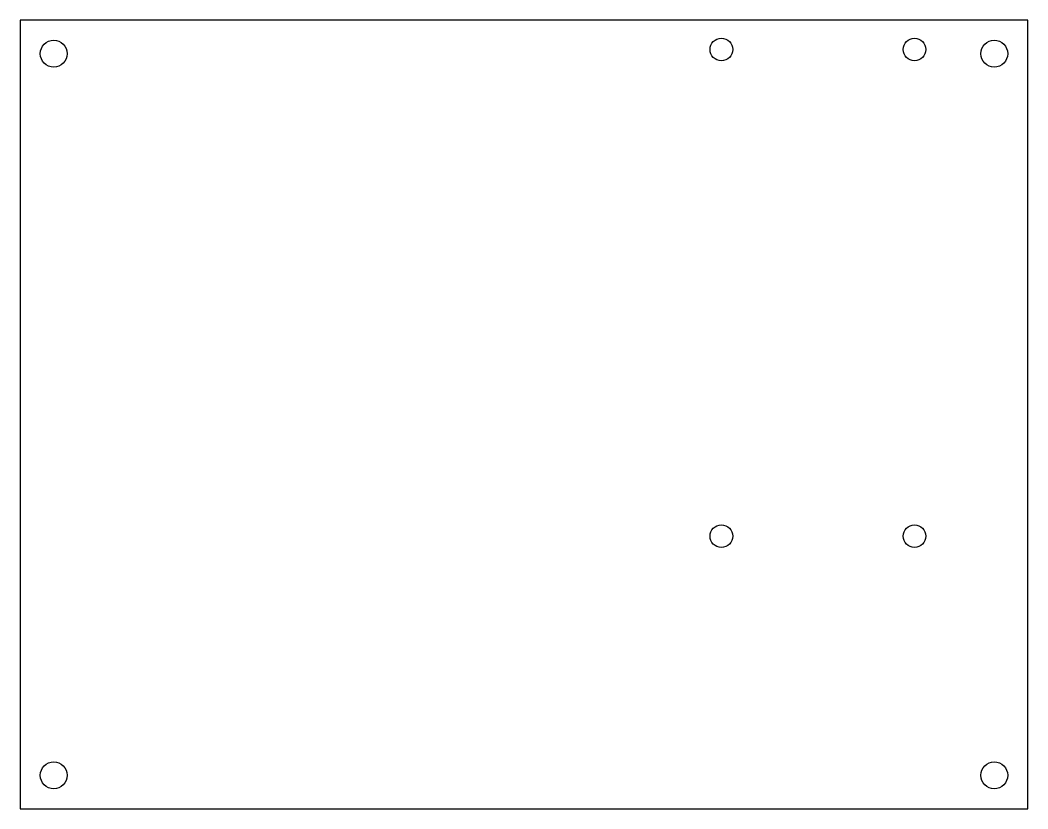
# Model space of a CAD drawing. Header units: millimetres. Extents: x 0 to 120, y 0 to 94.
import ezdxf

# ---------------------------------------------------------------- set-up
doc = ezdxf.new("R2010")
doc.units = ezdxf.units.MM

msp = doc.modelspace()

# ---------------------------------------------------------------- linework, layer by layer
at = {"layer": 'DRILL'}
for centre, radius in [((4, 90), 1.6), ((83.5, 90.5), 1.35), ((106.5, 90.5), 1.35), ((116, 90), 1.6), ((83.5, 32.5), 1.35), ((106.5, 32.5), 1.35), ((4, 4), 1.6), ((116, 4), 1.6)]:
    msp.add_circle(centre, radius, dxfattribs=at)
at = {"layer": 'OUTLINE'}
for p, q in [((120, 94), (0, 94)), ((0, 94), (0, 0)), ((120, 0), (120, 94)), ((0, 0), (120, 0))]:
    msp.add_line(p, q, dxfattribs=at)

doc.saveas('drawing.dxf')
